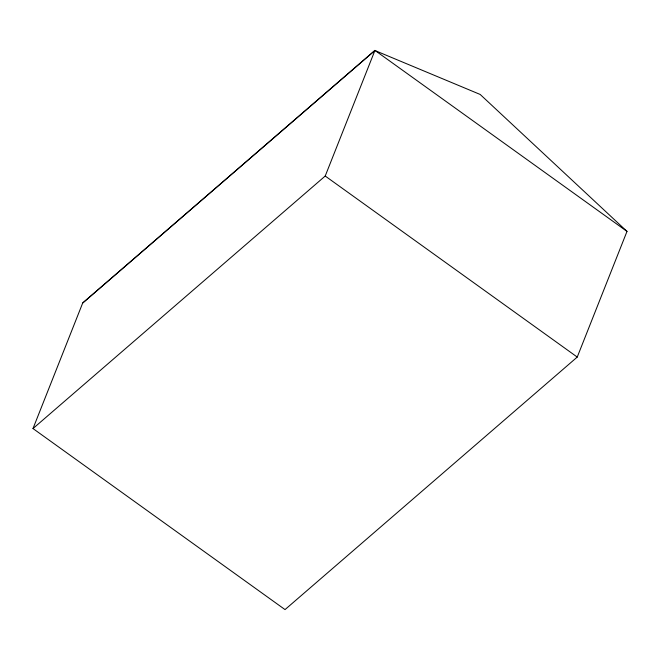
<?xml version="1.0" encoding="UTF-8"?>
<svg xmlns="http://www.w3.org/2000/svg" width="660" height="660" viewBox="0 0 660 660"><rect width="100%" height="100%" fill="white"/><g stroke="black" fill="none" stroke-linecap="round" stroke-linejoin="round"><path stroke-width="0.99" d="M33 428.555L82.731 302.932L374.946 50.407L627 231.396L577.244 357.068L285.029 609.592L33 428.555L325.215 176.03L374.946 50.407M82.69 303.039L374.905 50.515L480.175 94.454L627 231.396M325.215 176.03L577.244 357.068"/></g></svg>
